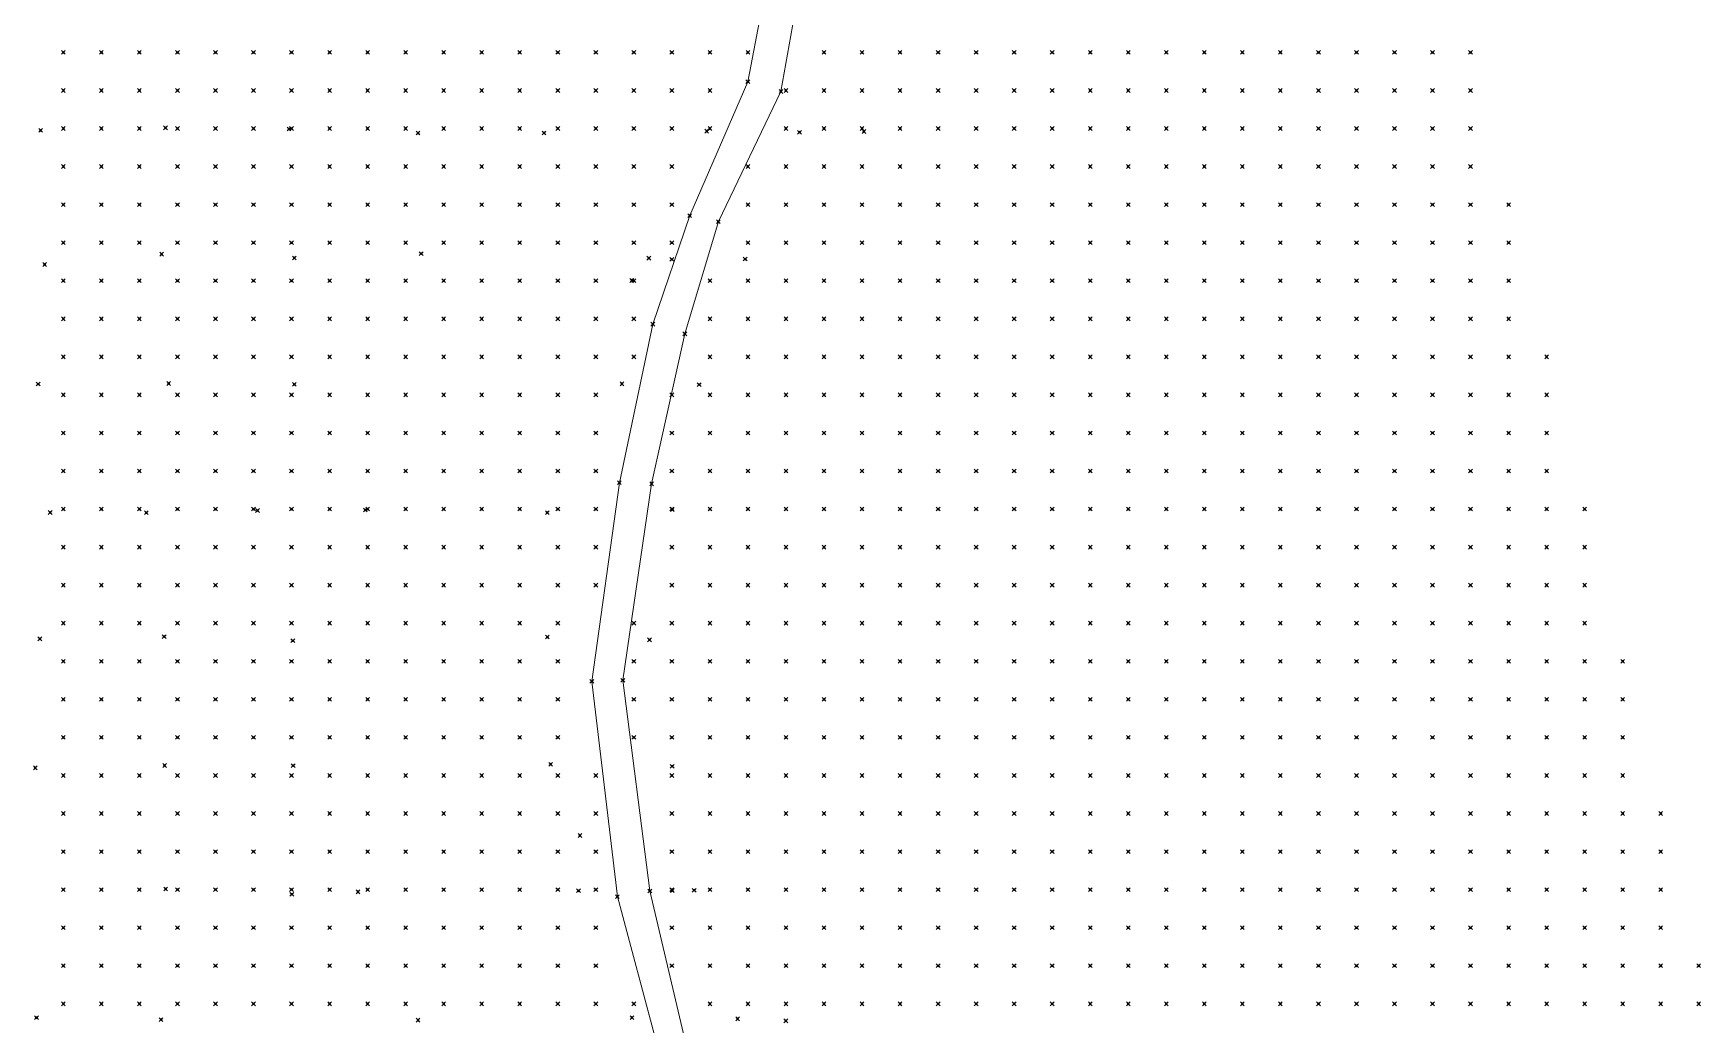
# Model space of a CAD drawing. Header units: metres. Extents: x 441556 to 446409, y 432338 to 461058.
# Drawn here: x 444312.1 to 444443.6, y 446249.8 to 446327.9 of the extents above; entities that cross this region are included whole.
import ezdxf

# ---------------------------------------------------------------- set-up
doc = ezdxf.new("R2010")
doc.units = ezdxf.units.M
doc.header["$MEASUREMENT"] = 0
doc.header["$PDMODE"] = 35
doc.header["$PDSIZE"] = 0.15
for name, color, linetype, lineweight in [('DTM-BRE-RevN_GRP_DRUM PAMANT', 2, 'Continuous', 0), ('DTM-NOK-RevN_LIDAR_co_lidar', 91, 'Continuous', 0), ('DTM-NOK-RevN_RTK', 32, 'Continuous', 0)]:
    doc.layers.add(name, color=color, linetype=linetype, lineweight=lineweight)

msp = doc.modelspace()

# ---------------------------------------------------------------- linework, layer by layer
at = {"layer": 'DTM-BRE-RevN_GRP_DRUM PAMANT'}
for p, q in [((444373.118, 446334.753, 363.944), (444371.083, 446323.311, 363.702)), ((444368.474, 446324.08, 363.705), (444370.367, 446334.065, 363.866)), ((444363.891, 446313.528, 363.395), (444368.474, 446324.08, 363.705)), ((444371.083, 446323.311, 363.702), (444366.147, 446313.05, 363.395)), ((444360.985, 446304.97, 362.835), (444363.891, 446313.528, 363.395)), ((444366.147, 446313.05, 363.395), (444363.503, 446304.209, 362.66)), ((444358.34, 446292.478, 361.592), (444360.985, 446304.97, 362.835)), ((444363.503, 446304.209, 362.66), (444360.887, 446292.388, 361.582)), ((444356.176, 446276.817, 360.312), (444358.34, 446292.478, 361.592)), ((444360.887, 446292.388, 361.582), (444358.619, 446276.902, 360.21)), ((444358.619, 446276.902, 360.21), (444360.743, 446260.303, 359.024)), ((444358.184, 446259.856, 359.123), (444356.176, 446276.817, 360.312)), ((444361.329, 446248.148, 358.236), (444358.184, 446259.856, 359.123)), ((444360.743, 446260.303, 359.024), (444363.394, 446249.03, 358.2))]:
    msp.add_line(p, q, dxfattribs=at)
at = {"layer": 'DTM-NOK-RevN_LIDAR_co_lidar'}
for p in [(444314.494, 446326.39, 348.66), (444317.493, 446326.39, 349.108), (444320.492, 446326.39, 349.748), (444323.492, 446326.39, 350.413), (444326.491, 446326.39, 351.05), (444329.49, 446326.39, 351.723), (444332.49, 446326.39, 352.394), (444335.489, 446326.39, 353.072), (444338.488, 446326.39, 353.804), (444341.488, 446326.39, 354.592), (444344.487, 446326.39, 355.461), (444347.486, 446326.39, 356.098), (444350.486, 446326.39, 356.619), (444353.485, 446326.39, 357.369), (444356.484, 446326.39, 358.272), (444359.484, 446326.39, 359.406), (444362.483, 446326.39, 360.255), (444365.482, 446326.39, 361.943), (444368.482, 446326.39, 363.541), (444374.48, 446326.39, 364.202), (444377.48, 446326.39, 364.815), (444380.479, 446326.39, 365.453), (444383.478, 446326.39, 366.742), (444386.478, 446326.39, 368.461), (444389.477, 446326.39, 370.371), (444392.476, 446326.39, 372.149), (444395.476, 446326.39, 374.183), (444398.475, 446326.39, 376.583), (444401.474, 446326.39, 378.873), (444404.474, 446326.39, 381.075), (444407.473, 446326.39, 383.141), (444410.473, 446326.39, 385.09), (444413.472, 446326.39, 387.048), (444416.471, 446326.39, 389.353), (444419.471, 446326.39, 391.898), (444422.47, 446326.39, 394.113), (444425.469, 446326.39, 394.148), (444314.494, 446323.39, 348.711), (444317.493, 446323.39, 349.199), (444320.492, 446323.39, 349.805), (444323.492, 446323.39, 350.42), (444326.491, 446323.39, 351.055), (444329.49, 446323.39, 351.739), (444332.49, 446323.39, 352.41), (444335.489, 446323.39, 353.083), (444338.488, 446323.39, 353.795), (444341.488, 446323.39, 354.582), (444344.487, 446323.39, 355.501), (444347.486, 446323.39, 356.189), (444350.486, 446323.39, 356.729), (444353.485, 446323.39, 357.507), (444356.484, 446323.39, 358.541), (444359.484, 446323.39, 359.668), (444362.483, 446323.39, 360.914), (444365.482, 446323.39, 363.095), (444371.481, 446323.39, 363.72), (444374.48, 446323.39, 364.437), (444377.48, 446323.39, 364.936), (444380.479, 446323.39, 365.733), (444383.478, 446323.39, 367.378), (444386.478, 446323.39, 369.291), (444389.477, 446323.39, 371.149), (444392.476, 446323.39, 372.998), (444395.476, 446323.39, 374.888), (444398.475, 446323.39, 376.907), (444401.474, 446323.39, 379.276), (444404.474, 446323.39, 381.986), (444407.473, 446323.39, 384.37), (444410.473, 446323.39, 386.158), (444413.472, 446323.39, 388.311), (444416.471, 446323.39, 390.652), (444419.471, 446323.39, 393.217), (444422.47, 446323.39, 395.296), (444425.469, 446323.39, 395.431), (444314.494, 446320.391, 348.746), (444317.493, 446320.391, 349.309), (444320.492, 446320.391, 349.897), (444323.492, 446320.391, 350.496), (444326.491, 446320.391, 351.092), (444329.49, 446320.391, 351.693), (444332.49, 446320.391, 352.356), (444335.489, 446320.391, 353.051), (444338.488, 446320.391, 353.758), (444341.488, 446320.391, 354.563), (444344.487, 446320.391, 355.39), (444347.486, 446320.391, 356.162), (444350.486, 446320.391, 356.939), (444353.485, 446320.391, 357.75), (444356.484, 446320.391, 358.742), (444359.484, 446320.391, 360.09), (444362.483, 446320.391, 362.011), (444365.482, 446320.391, 363.384), (444371.481, 446320.391, 363.846), (444374.48, 446320.391, 364.763), (444377.48, 446320.391, 365.178), (444380.479, 446320.391, 366.23), (444383.478, 446320.391, 367.945), (444386.478, 446320.391, 369.829), (444389.477, 446320.391, 371.515), (444392.476, 446320.391, 373.28), (444395.476, 446320.391, 375.352), (444398.475, 446320.391, 377.436), (444401.474, 446320.391, 380.132), (444404.474, 446320.391, 383.561), (444407.473, 446320.391, 385.898), (444410.473, 446320.391, 387.596), (444413.472, 446320.391, 389.912), (444416.471, 446320.391, 392.256), (444419.471, 446320.391, 394.36), (444422.47, 446320.391, 396.17), (444425.469, 446320.391, 396.455), (444314.494, 446317.392, 348.781), (444317.493, 446317.392, 349.382), (444320.492, 446317.392, 349.962), (444323.492, 446317.392, 350.536), (444326.491, 446317.392, 351.083), (444329.49, 446317.392, 351.646), (444332.49, 446317.392, 352.251), (444335.489, 446317.392, 352.857), (444338.488, 446317.392, 353.568), (444341.488, 446317.392, 354.427), (444344.487, 446317.392, 355.27), (444347.486, 446317.392, 356.157), (444350.486, 446317.392, 357.164), (444353.485, 446317.392, 357.909), (444356.484, 446317.392, 359.005), (444359.484, 446317.392, 360.814), (444362.483, 446317.392, 362.775), (444368.482, 446317.392, 363.486), (444371.481, 446317.392, 364.288), (444374.48, 446317.392, 365.191), (444377.48, 446317.392, 365.564), (444380.479, 446317.392, 366.59), (444383.478, 446317.392, 368.2), (444386.478, 446317.392, 370.062), (444389.477, 446317.392, 371.647), (444392.476, 446317.392, 373.362), (444395.476, 446317.392, 375.64), (444398.475, 446317.392, 378.123), (444401.474, 446317.392, 381.343), (444404.474, 446317.392, 384.855), (444407.473, 446317.392, 386.78), (444410.473, 446317.392, 388.847), (444413.472, 446317.392, 390.875), (444416.471, 446317.392, 393.552), (444419.471, 446317.392, 395.232), (444422.47, 446317.392, 396.726), (444425.469, 446317.392, 397.816), (444314.494, 446314.392, 348.769), (444317.493, 446314.392, 349.266), (444320.492, 446314.392, 349.793), (444323.492, 446314.392, 350.396), (444326.491, 446314.392, 350.964), (444329.49, 446314.392, 351.472), (444332.49, 446314.392, 352.004), (444335.489, 446314.392, 352.582), (444338.488, 446314.392, 353.323), (444341.488, 446314.392, 354.239), (444344.487, 446314.392, 355.162), (444347.486, 446314.392, 356.253), (444350.486, 446314.392, 357.359), (444353.485, 446314.392, 358.114), (444356.484, 446314.392, 359.692), (444359.484, 446314.392, 361.687), (444362.483, 446314.392, 363.419), (444368.482, 446314.392, 363.697), (444371.481, 446314.392, 365.036), (444374.48, 446314.392, 365.884), (444377.48, 446314.392, 366.121), (444380.479, 446314.392, 367.032), (444383.478, 446314.392, 368.583), (444386.478, 446314.392, 370.205), (444389.477, 446314.392, 371.656), (444392.476, 446314.392, 373.31), (444395.476, 446314.392, 375.587), (444398.475, 446314.392, 378.478), (444401.474, 446314.392, 381.568), (444404.474, 446314.392, 384.478), (444407.473, 446314.392, 387.086), (444410.473, 446314.392, 389.276), (444413.472, 446314.392, 391.48), (444416.471, 446314.392, 393.435), (444419.471, 446314.392, 395.092), (444422.47, 446314.392, 396.823), (444425.469, 446314.392, 398.279), (444428.469, 446314.392, 399.114), (444314.494, 446311.393, 348.857), (444317.493, 446311.393, 349.158), (444320.492, 446311.393, 349.562), (444323.492, 446311.393, 350.104), (444326.491, 446311.393, 350.674), (444329.49, 446311.393, 351.194), (444332.49, 446311.393, 351.727), (444335.489, 446311.393, 352.322), (444338.488, 446311.393, 353.054), (444341.488, 446311.393, 354.019), (444344.487, 446311.393, 355.16), (444347.486, 446311.393, 356.532), (444350.486, 446311.393, 357.507), (444353.485, 446311.393, 358.389), (444356.484, 446311.393, 360.286), (444359.484, 446311.393, 362.423), (444362.483, 446311.393, 363.208), (444368.482, 446311.393, 364.052), (444371.481, 446311.393, 365.658), (444374.48, 446311.393, 366.649), (444377.48, 446311.393, 367.094), (444380.479, 446311.393, 367.923), (444383.478, 446311.393, 369.969), (444386.478, 446311.393, 371.069), (444389.477, 446311.393, 372.096), (444392.476, 446311.393, 373.521), (444395.476, 446311.393, 375.637), (444398.475, 446311.393, 378.529), (444401.474, 446311.393, 381.426), (444404.474, 446311.393, 384.16), (444407.473, 446311.393, 386.532), (444410.473, 446311.393, 388.891), (444413.472, 446311.393, 391.399), (444416.471, 446311.393, 393.189), (444419.471, 446311.393, 394.768), (444422.47, 446311.393, 396.395), (444425.469, 446311.393, 398.156), (444428.469, 446311.393, 399.446), (444314.494, 446308.394, 348.763), (444317.493, 446308.394, 348.983), (444320.492, 446308.394, 349.268), (444323.492, 446308.394, 349.707), (444326.491, 446308.394, 350.214), (444329.49, 446308.394, 350.715), (444332.49, 446308.394, 351.291), (444335.489, 446308.394, 352.009), (444338.488, 446308.394, 352.842), (444341.488, 446308.394, 353.858), (444344.487, 446308.394, 355.104), (444347.486, 446308.394, 356.571), (444350.486, 446308.394, 357.65), (444353.485, 446308.394, 358.88), (444356.484, 446308.394, 361.016), (444359.484, 446308.394, 362.874), (444365.482, 446308.394, 363.122), (444368.482, 446308.394, 364.473), (444371.481, 446308.394, 366.34), (444374.48, 446308.394, 367.411), (444377.48, 446308.394, 368.19), (444380.479, 446308.394, 369.267), (444383.478, 446308.394, 370.794), (444386.478, 446308.394, 371.998), (444389.477, 446308.394, 373.306), (444392.476, 446308.394, 374.834), (444395.476, 446308.394, 376.277), (444398.475, 446308.394, 378.524), (444401.474, 446308.394, 381.369), (444404.474, 446308.394, 383.772), (444407.473, 446308.394, 386.23), (444410.473, 446308.394, 387.969), (444413.472, 446308.394, 390.321), (444416.471, 446308.394, 392.582), (444419.471, 446308.394, 394.166), (444422.47, 446308.394, 395.962), (444425.469, 446308.394, 397.876), (444428.469, 446308.394, 399.419), (444314.494, 446305.394, 348.414), (444317.493, 446305.394, 348.649), (444320.492, 446305.394, 348.867), (444323.492, 446305.394, 349.286), (444326.491, 446305.394, 349.819), (444329.49, 446305.394, 350.369), (444332.49, 446305.394, 350.926), (444335.489, 446305.394, 351.6), (444338.488, 446305.394, 352.543), (444341.488, 446305.394, 353.744), (444344.487, 446305.394, 355.085), (444347.486, 446305.394, 356.401), (444350.486, 446305.394, 357.908), (444353.485, 446305.394, 359.121), (444356.484, 446305.394, 361.172), (444359.484, 446305.394, 362.765), (444365.482, 446305.394, 363.063), (444368.482, 446305.394, 365.036), (444371.481, 446305.394, 366.987), (444374.48, 446305.394, 368.078), (444377.48, 446305.394, 368.929), (444380.479, 446305.394, 370.517), (444383.478, 446305.394, 372.533), (444386.478, 446305.394, 373.866), (444389.477, 446305.394, 374.84), (444392.476, 446305.394, 375.893), (444395.476, 446305.394, 377.115), (444398.475, 446305.394, 378.735), (444401.474, 446305.394, 380.961), (444404.474, 446305.394, 383.313), (444407.473, 446305.394, 385.15), (444410.473, 446305.394, 387.126), (444413.472, 446305.394, 389.222), (444416.471, 446305.394, 391.411), (444419.471, 446305.394, 393.171), (444422.47, 446305.394, 395.326), (444425.469, 446305.394, 397.374), (444428.469, 446305.394, 399.038), (444314.494, 446302.395, 348.102), (444317.493, 446302.395, 348.39), (444320.492, 446302.395, 348.613), (444323.492, 446302.395, 348.963), (444326.491, 446302.395, 349.438), (444329.49, 446302.395, 350.008), (444332.49, 446302.395, 350.578), (444335.489, 446302.395, 351.194), (444338.488, 446302.395, 352.191), (444341.488, 446302.395, 353.558), (444344.487, 446302.395, 354.896), (444347.486, 446302.395, 356.259), (444350.486, 446302.395, 358.106), (444353.485, 446302.395, 359.221), (444356.484, 446302.395, 361.035), (444359.484, 446302.395, 362.454), (444365.482, 446302.395, 363.454), (444368.482, 446302.395, 365.584), (444371.481, 446302.395, 367.403), (444374.48, 446302.395, 368.842), (444377.48, 446302.395, 369.622), (444380.479, 446302.395, 370.961), (444383.478, 446302.395, 373.226), (444386.478, 446302.395, 374.93), (444389.477, 446302.395, 376.039), (444392.476, 446302.395, 377.214), (444395.476, 446302.395, 378.432), (444398.475, 446302.395, 379.77), (444401.474, 446302.395, 381.33), (444404.474, 446302.395, 382.827), (444407.473, 446302.395, 384.582), (444410.473, 446302.395, 386.889), (444413.472, 446302.395, 388.711), (444416.471, 446302.395, 390.475), (444419.471, 446302.395, 392.349), (444422.47, 446302.395, 394.158), (444425.469, 446302.395, 396.513), (444428.469, 446302.395, 398.317), (444431.468, 446302.395, 400.016), (444314.494, 446299.396, 347.749), (444317.493, 446299.396, 348.14), (444320.492, 446299.396, 348.468), (444323.492, 446299.396, 348.772), (444326.491, 446299.396, 349.13), (444329.49, 446299.396, 349.629), (444332.49, 446299.396, 350.249), (444335.489, 446299.396, 350.944), (444338.488, 446299.396, 351.89), (444341.488, 446299.396, 353.145), (444344.487, 446299.396, 354.575), (444347.486, 446299.396, 356.437), (444350.486, 446299.396, 358.259), (444353.485, 446299.396, 359.29), (444356.484, 446299.396, 361.237), (444362.483, 446299.396, 362.341), (444365.482, 446299.396, 364.084), (444368.482, 446299.396, 365.819), (444371.481, 446299.396, 367.721), (444374.48, 446299.396, 369.246), (444377.48, 446299.396, 370.513), (444380.479, 446299.396, 372.167), (444383.478, 446299.396, 373.205), (444386.478, 446299.396, 374.456), (444389.477, 446299.396, 376.128), (444392.476, 446299.396, 377.858), (444395.476, 446299.396, 379.482), (444398.475, 446299.396, 381.137), (444401.474, 446299.396, 382.891), (444404.474, 446299.396, 384.511), (444407.473, 446299.396, 386.207), (444410.473, 446299.396, 388.204), (444413.472, 446299.396, 389.834), (444416.471, 446299.396, 391.14), (444419.471, 446299.396, 392.943), (444422.47, 446299.396, 394.231), (444425.469, 446299.396, 396.079), (444428.469, 446299.396, 398.052), (444431.468, 446299.396, 400.057), (444314.494, 446296.396, 347.502), (444317.493, 446296.396, 347.803), (444320.492, 446296.396, 348.111), (444323.492, 446296.396, 348.367), (444326.491, 446296.396, 348.505), (444329.49, 446296.396, 348.818), (444332.49, 446296.396, 349.438), (444335.489, 446296.396, 350.251), (444338.488, 446296.396, 351.269), (444341.488, 446296.396, 352.613), (444344.487, 446296.396, 354.412), (444347.486, 446296.396, 356.221), (444350.486, 446296.396, 358.252), (444353.485, 446296.396, 359.405), (444356.484, 446296.396, 361.106), (444362.483, 446296.396, 362.183), (444365.482, 446296.396, 363.862), (444368.482, 446296.396, 365.95), (444371.481, 446296.396, 367.884), (444374.48, 446296.396, 369.62), (444377.48, 446296.396, 371.151), (444380.479, 446296.396, 372.564), (444383.478, 446296.396, 374.089), (444386.478, 446296.396, 375.939), (444389.477, 446296.396, 377.258), (444392.476, 446296.396, 378.207), (444395.476, 446296.396, 379.691), (444398.475, 446296.396, 381.466), (444401.474, 446296.396, 383.118), (444404.474, 446296.396, 385.042), (444407.473, 446296.396, 387.023), (444410.473, 446296.396, 388.598), (444413.472, 446296.396, 390.199), (444416.471, 446296.396, 391.489), (444419.471, 446296.396, 392.886), (444422.47, 446296.396, 394.469), (444425.469, 446296.396, 395.875), (444428.469, 446296.396, 397.409), (444431.468, 446296.396, 399.313), (444314.494, 446293.397, 347.041), (444317.493, 446293.397, 347.224), (444320.492, 446293.397, 347.347), (444323.492, 446293.397, 347.574), (444326.491, 446293.397, 347.843), (444329.49, 446293.397, 348.202), (444332.49, 446293.397, 348.783), (444335.489, 446293.397, 349.528), (444338.488, 446293.397, 350.502), (444341.488, 446293.397, 351.952), (444344.487, 446293.397, 353.883), (444347.486, 446293.397, 355.966), (444350.486, 446293.397, 358.046), (444353.485, 446293.397, 359.577), (444356.484, 446293.397, 360.68), (444362.483, 446293.397, 361.928), (444365.482, 446293.397, 364.042), (444368.482, 446293.397, 365.667), (444371.481, 446293.397, 367.69), (444374.48, 446293.397, 369.892), (444377.48, 446293.397, 371.703), (444380.479, 446293.397, 373.2), (444383.478, 446293.397, 374.495), (444386.478, 446293.397, 375.957), (444389.477, 446293.397, 377.578), (444392.476, 446293.397, 379.044), (444395.476, 446293.397, 380.336), (444398.475, 446293.397, 381.764), (444401.474, 446293.397, 383.4), (444404.474, 446293.397, 385.056), (444407.473, 446293.397, 386.694), (444410.473, 446293.397, 388.315), (444413.472, 446293.397, 389.921), (444416.471, 446293.397, 391.054), (444419.471, 446293.397, 392.123), (444422.47, 446293.397, 393.721), (444425.469, 446293.397, 395.106), (444428.469, 446293.397, 396.478), (444431.468, 446293.397, 397.909), (444314.494, 446290.398, 346.471), (444317.493, 446290.398, 346.573), (444320.492, 446290.398, 346.681), (444323.492, 446290.398, 346.885), (444326.491, 446290.398, 347.128), (444329.49, 446290.398, 347.588), (444332.49, 446290.398, 348.34), (444335.489, 446290.398, 349.225), (444338.488, 446290.398, 350.321), (444341.488, 446290.398, 351.862), (444344.487, 446290.398, 353.862), (444347.486, 446290.398, 355.887), (444350.486, 446290.398, 357.919), (444353.485, 446290.398, 359.652), (444356.484, 446290.398, 360.521), (444362.483, 446290.398, 361.737), (444365.482, 446290.398, 363.715), (444368.482, 446290.398, 365.525), (444371.481, 446290.398, 367.865), (444374.48, 446290.398, 370.249), (444377.48, 446290.398, 372.175), (444380.479, 446290.398, 374.178), (444383.478, 446290.398, 375.628), (444386.478, 446290.398, 376.752), (444389.477, 446290.398, 377.895), (444392.476, 446290.398, 379.123), (444395.476, 446290.398, 380.402), (444398.475, 446290.398, 381.68), (444401.474, 446290.398, 382.994), (444404.474, 446290.398, 384.664), (444407.473, 446290.398, 386.661), (444410.473, 446290.398, 388.121), (444413.472, 446290.398, 389.391), (444416.471, 446290.398, 390.816), (444419.471, 446290.398, 392.193), (444422.47, 446290.398, 393.489), (444425.469, 446290.398, 394.943), (444428.469, 446290.398, 396.349), (444431.468, 446290.398, 397.939), (444434.467, 446290.398, 399.262), (444314.494, 446287.398, 345.925), (444317.493, 446287.398, 346.096), (444320.492, 446287.398, 346.352), (444323.492, 446287.398, 346.576), (444326.491, 446287.398, 346.798), (444329.49, 446287.398, 347.191), (444332.49, 446287.398, 347.86), (444335.489, 446287.398, 348.832), (444338.488, 446287.398, 350.134), (444341.488, 446287.398, 351.799), (444344.487, 446287.398, 353.701), (444347.486, 446287.398, 355.618), (444350.486, 446287.398, 357.908), (444353.485, 446287.398, 359.597), (444356.484, 446287.398, 360.439), (444362.483, 446287.398, 361.695), (444365.482, 446287.398, 363.841), (444368.482, 446287.398, 365.851), (444371.481, 446287.398, 368.112), (444374.48, 446287.398, 370.186), (444377.48, 446287.398, 372.144), (444380.479, 446287.398, 373.694), (444383.478, 446287.398, 375.186), (444386.478, 446287.398, 376.67), (444389.477, 446287.398, 378.107), (444392.476, 446287.398, 379.421), (444395.476, 446287.398, 380.659), (444398.475, 446287.398, 382.053), (444401.474, 446287.398, 383.641), (444404.474, 446287.398, 385.318), (444407.473, 446287.398, 386.927), (444410.473, 446287.398, 388.203), (444413.472, 446287.398, 389.661), (444416.471, 446287.398, 390.952), (444419.471, 446287.398, 392.234), (444422.47, 446287.398, 393.685), (444425.469, 446287.398, 394.827), (444428.469, 446287.398, 396.148), (444431.468, 446287.398, 397.859), (444434.467, 446287.398, 399.163), (444314.494, 446284.399, 345.605), (444317.493, 446284.399, 345.869), (444320.492, 446284.399, 346.154), (444323.492, 446284.399, 346.392), (444326.491, 446284.399, 346.641), (444329.49, 446284.399, 346.985), (444332.49, 446284.399, 347.593), (444335.489, 446284.399, 348.564), (444338.488, 446284.399, 349.824), (444341.488, 446284.399, 351.353), (444344.487, 446284.399, 353.198), (444347.486, 446284.399, 355.449), (444350.486, 446284.399, 358.01), (444353.485, 446284.399, 359.431), (444356.484, 446284.399, 360.438), (444362.483, 446284.399, 361.73), (444365.482, 446284.399, 363.773), (444368.482, 446284.399, 365.85), (444371.481, 446284.399, 367.741), (444374.48, 446284.399, 369.625), (444377.48, 446284.399, 371.566), (444380.479, 446284.399, 373.179), (444383.478, 446284.399, 374.704), (444386.478, 446284.399, 376.289), (444389.477, 446284.399, 377.842), (444392.476, 446284.399, 379.424), (444395.476, 446284.399, 380.838), (444398.475, 446284.399, 382.129), (444401.474, 446284.399, 383.605), (444404.474, 446284.399, 385.265), (444407.473, 446284.399, 386.882), (444410.473, 446284.399, 388.047), (444413.472, 446284.399, 389.488), (444416.471, 446284.399, 390.948), (444419.471, 446284.399, 392.26), (444422.47, 446284.399, 393.567), (444425.469, 446284.399, 394.596), (444428.469, 446284.399, 396.136), (444431.468, 446284.399, 397.676), (444434.467, 446284.399, 399.243), (444314.494, 446281.4, 345.482), (444317.493, 446281.4, 345.747), (444320.492, 446281.4, 345.967), (444323.492, 446281.4, 346.187), (444326.491, 446281.4, 346.465), (444329.49, 446281.4, 346.834), (444332.49, 446281.4, 347.346), (444335.489, 446281.4, 348.165), (444338.488, 446281.4, 349.438), (444341.488, 446281.4, 350.994), (444344.487, 446281.4, 352.802), (444347.486, 446281.4, 355.252), (444350.486, 446281.4, 357.668), (444353.485, 446281.4, 359.516), (444359.484, 446281.4, 360.569), (444362.483, 446281.4, 361.96), (444365.482, 446281.4, 363.641), (444368.482, 446281.4, 365.571), (444371.481, 446281.4, 367.409), (444374.48, 446281.4, 369.468), (444377.48, 446281.4, 371.292), (444380.479, 446281.4, 373.154), (444383.478, 446281.4, 374.675), (444386.478, 446281.4, 376.084), (444389.477, 446281.4, 377.531), (444392.476, 446281.4, 379.166), (444395.476, 446281.4, 380.741), (444398.475, 446281.4, 382.192), (444401.474, 446281.4, 383.722), (444404.474, 446281.4, 385.279), (444407.473, 446281.4, 386.771), (444410.473, 446281.4, 387.887), (444413.472, 446281.4, 389.36), (444416.471, 446281.4, 390.977), (444419.471, 446281.4, 392.196), (444422.47, 446281.4, 393.391), (444425.469, 446281.4, 394.679), (444428.469, 446281.4, 396.221), (444431.468, 446281.4, 397.835), (444434.467, 446281.4, 399.366), (444314.494, 446278.4, 345.365), (444317.493, 446278.4, 345.567), (444320.492, 446278.4, 345.728), (444323.492, 446278.4, 345.931), (444326.491, 446278.4, 346.204), (444329.49, 446278.4, 346.529), (444332.49, 446278.4, 346.935), (444335.489, 446278.4, 347.655), (444338.488, 446278.4, 348.974), (444341.488, 446278.4, 350.763), (444344.487, 446278.4, 352.834), (444347.486, 446278.4, 355.305), (444350.486, 446278.4, 357.682), (444353.485, 446278.4, 359.538), (444359.484, 446278.4, 360.426), (444362.483, 446278.4, 362.018), (444365.482, 446278.4, 363.79), (444368.482, 446278.4, 365.697), (444371.481, 446278.4, 367.742), (444374.48, 446278.4, 369.529), (444377.48, 446278.4, 371.168), (444380.479, 446278.4, 372.78), (444383.478, 446278.4, 374.246), (444386.478, 446278.4, 375.808), (444389.477, 446278.4, 377.353), (444392.476, 446278.4, 378.918), (444395.476, 446278.4, 380.468), (444398.475, 446278.4, 382.18), (444401.474, 446278.4, 383.997), (444404.474, 446278.4, 385.5), (444407.473, 446278.4, 386.839), (444410.473, 446278.4, 387.937), (444413.472, 446278.4, 389.435), (444416.471, 446278.4, 391.138), (444419.471, 446278.4, 392.476), (444422.47, 446278.4, 393.671), (444425.469, 446278.4, 394.907), (444428.469, 446278.4, 396.348), (444431.468, 446278.4, 398.456), (444434.467, 446278.4, 399.701), (444437.467, 446278.4, 400.554), (444314.494, 446275.401, 345.163), (444317.493, 446275.401, 345.287), (444320.492, 446275.401, 345.425), (444323.492, 446275.401, 345.633), (444326.491, 446275.401, 345.788), (444329.49, 446275.401, 346.002), (444332.49, 446275.401, 346.439), (444335.489, 446275.401, 347.201), (444338.488, 446275.401, 348.526), (444341.488, 446275.401, 350.427), (444344.487, 446275.401, 352.697), (444347.486, 446275.401, 355.21), (444350.486, 446275.401, 357.535), (444353.485, 446275.401, 359.532), (444359.484, 446275.401, 360.184), (444362.483, 446275.401, 361.801), (444365.482, 446275.401, 363.658), (444368.482, 446275.401, 365.326), (444371.481, 446275.401, 367.025), (444374.48, 446275.401, 369.051), (444377.48, 446275.401, 370.759), (444380.479, 446275.401, 372.277), (444383.478, 446275.401, 373.96), (444386.478, 446275.401, 375.659), (444389.477, 446275.401, 377.34), (444392.476, 446275.401, 379.139), (444395.476, 446275.401, 380.799), (444398.475, 446275.401, 382.432), (444401.474, 446275.401, 384.202), (444404.474, 446275.401, 385.74), (444407.473, 446275.401, 387.071), (444410.473, 446275.401, 388.293), (444413.472, 446275.401, 389.728), (444416.471, 446275.401, 391.424), (444419.471, 446275.401, 392.861), (444422.47, 446275.401, 394.211), (444425.469, 446275.401, 395.217), (444428.469, 446275.401, 396.819), (444431.468, 446275.401, 398.907), (444434.467, 446275.401, 400.137), (444437.467, 446275.401, 400.84), (444314.494, 446272.402, 344.831), (444317.493, 446272.402, 344.915), (444320.492, 446272.402, 345.023), (444323.492, 446272.402, 345.143), (444326.491, 446272.402, 345.254), (444329.49, 446272.402, 345.52), (444332.49, 446272.402, 346.109), (444335.489, 446272.402, 347.043), (444338.488, 446272.402, 348.363), (444341.488, 446272.402, 350.133), (444344.487, 446272.402, 352.325), (444347.486, 446272.402, 354.778), (444350.486, 446272.402, 357.012), (444353.485, 446272.402, 359.154), (444359.484, 446272.402, 359.907), (444362.483, 446272.402, 361.306), (444365.482, 446272.402, 363.148), (444368.482, 446272.402, 364.874), (444371.481, 446272.402, 366.453), (444374.48, 446272.402, 368.51), (444377.48, 446272.402, 370.447), (444380.479, 446272.402, 372.351), (444383.478, 446272.402, 374.03), (444386.478, 446272.402, 375.69), (444389.477, 446272.402, 377.376), (444392.476, 446272.402, 379.12), (444395.476, 446272.402, 380.826), (444398.475, 446272.402, 382.435), (444401.474, 446272.402, 384.122), (444404.474, 446272.402, 385.83), (444407.473, 446272.402, 387.365), (444410.473, 446272.402, 388.789), (444413.472, 446272.402, 390.03), (444416.471, 446272.402, 391.547), (444419.471, 446272.402, 392.963), (444422.47, 446272.402, 394.392), (444425.469, 446272.402, 395.54), (444428.469, 446272.402, 397.373), (444431.468, 446272.402, 399.282), (444434.467, 446272.402, 400.625), (444437.467, 446272.402, 401.4), (444314.494, 446269.402, 344.484), (444317.493, 446269.402, 344.554), (444320.492, 446269.402, 344.639), (444323.492, 446269.402, 344.7), (444326.491, 446269.402, 344.852), (444329.49, 446269.402, 345.201), (444332.49, 446269.402, 345.844), (444335.489, 446269.402, 346.886), (444338.488, 446269.402, 348.263), (444341.488, 446269.402, 349.937), (444344.487, 446269.402, 351.982), (444347.486, 446269.402, 354.154), (444350.486, 446269.402, 356.446), (444353.485, 446269.402, 358.882), (444356.484, 446269.402, 359.658), (444362.483, 446269.402, 360.869), (444365.482, 446269.402, 362.906), (444368.482, 446269.402, 364.596), (444371.481, 446269.402, 366.217), (444374.48, 446269.402, 367.984), (444377.48, 446269.402, 369.861), (444380.479, 446269.402, 371.914), (444383.478, 446269.402, 373.525), (444386.478, 446269.402, 375.092), (444389.477, 446269.402, 376.485), (444392.476, 446269.402, 378.07), (444395.476, 446269.402, 380.063), (444398.475, 446269.402, 382.109), (444401.474, 446269.402, 384.033), (444404.474, 446269.402, 385.736), (444407.473, 446269.402, 387.328), (444410.473, 446269.402, 388.994), (444413.472, 446269.402, 390.267), (444416.471, 446269.402, 391.64), (444419.471, 446269.402, 392.888), (444422.47, 446269.402, 394.343), (444425.469, 446269.402, 395.723), (444428.469, 446269.402, 397.441), (444431.468, 446269.402, 399.189), (444434.467, 446269.402, 400.818), (444437.467, 446269.402, 401.814), (444314.494, 446266.403, 344.163), (444317.493, 446266.403, 344.223), (444320.492, 446266.403, 344.32), (444323.492, 446266.403, 344.429), (444326.491, 446266.403, 344.656), (444329.49, 446266.403, 345.053), (444332.49, 446266.403, 345.668), (444335.489, 446266.403, 346.626), (444338.488, 446266.403, 347.934), (444341.488, 446266.403, 349.612), (444344.487, 446266.403, 351.643), (444347.486, 446266.403, 353.757), (444350.486, 446266.403, 356.344), (444353.485, 446266.403, 358.736), (444356.484, 446266.403, 359.515), (444362.483, 446266.403, 360.382), (444365.482, 446266.403, 362.366), (444368.482, 446266.403, 363.667), (444371.481, 446266.403, 365.183), (444374.48, 446266.403, 367.051), (444377.48, 446266.403, 368.699), (444380.479, 446266.403, 370.546), (444383.478, 446266.403, 372.195), (444386.478, 446266.403, 373.632), (444389.477, 446266.403, 375.073), (444392.476, 446266.403, 376.648), (444395.476, 446266.403, 378.795), (444398.475, 446266.403, 381.334), (444401.474, 446266.403, 383.418), (444404.474, 446266.403, 384.978), (444407.473, 446266.403, 386.569), (444410.473, 446266.403, 388.3), (444413.472, 446266.403, 389.898), (444416.471, 446266.403, 391.355), (444419.471, 446266.403, 392.74), (444422.47, 446266.403, 394.246), (444425.469, 446266.403, 395.747), (444428.469, 446266.403, 397.309), (444431.468, 446266.403, 398.952), (444434.467, 446266.403, 400.542), (444437.467, 446266.403, 401.932), (444440.466, 446266.403, 402.874), (444314.494, 446263.404, 343.897), (444317.493, 446263.404, 343.985), (444320.492, 446263.404, 344.114), (444323.492, 446263.404, 344.264), (444326.491, 446263.404, 344.533), (444329.49, 446263.404, 344.947), (444332.49, 446263.404, 345.484), (444335.489, 446263.404, 346.265), (444338.488, 446263.404, 347.431), (444341.488, 446263.404, 349.027), (444344.487, 446263.404, 351.046), (444347.486, 446263.404, 353.429), (444350.486, 446263.404, 356.144), (444353.485, 446263.404, 358.281), (444356.484, 446263.404, 359.268), (444362.483, 446263.404, 359.722), (444365.482, 446263.404, 361.261), (444368.482, 446263.404, 362.389), (444371.481, 446263.404, 363.979), (444374.48, 446263.404, 365.839), (444377.48, 446263.404, 367.566), (444380.479, 446263.404, 369.213), (444383.478, 446263.404, 370.859), (444386.478, 446263.404, 372.338), (444389.477, 446263.404, 374.079), (444392.476, 446263.404, 375.823), (444395.476, 446263.404, 377.955), (444398.475, 446263.404, 380.533), (444401.474, 446263.404, 382.632), (444404.474, 446263.404, 384.31), (444407.473, 446263.404, 385.909), (444410.473, 446263.404, 387.372), (444413.472, 446263.404, 389.19), (444416.471, 446263.404, 390.784), (444419.471, 446263.404, 392.362), (444422.47, 446263.404, 394.022), (444425.469, 446263.404, 395.522), (444428.469, 446263.404, 397.077), (444431.468, 446263.404, 398.666), (444434.467, 446263.404, 400.128), (444437.467, 446263.404, 401.67), (444440.466, 446263.404, 403.138), (444314.494, 446260.404, 343.737), (444317.493, 446260.404, 343.853), (444320.492, 446260.404, 343.993), (444323.492, 446260.404, 344.143), (444326.491, 446260.404, 344.372), (444329.49, 446260.404, 344.73), (444332.49, 446260.404, 345.204), (444335.489, 446260.404, 345.903), (444338.488, 446260.404, 346.992), (444341.488, 446260.404, 348.485), (444344.487, 446260.404, 350.455), (444347.486, 446260.404, 352.917), (444350.486, 446260.404, 355.444), (444353.485, 446260.404, 357.731), (444356.484, 446260.404, 358.986), (444362.483, 446260.404, 359.17), (444365.482, 446260.404, 360.269), (444368.482, 446260.404, 361.444), (444371.481, 446260.404, 363.1), (444374.48, 446260.404, 364.732), (444377.48, 446260.404, 366.65), (444380.479, 446260.404, 368.314), (444383.478, 446260.404, 369.999), (444386.478, 446260.404, 371.749), (444389.477, 446260.404, 373.605), (444392.476, 446260.404, 375.604), (444395.476, 446260.404, 377.829), (444398.475, 446260.404, 380.112), (444401.474, 446260.404, 382.212), (444404.474, 446260.404, 384.135), (444407.473, 446260.404, 385.696), (444410.473, 446260.404, 387.021), (444413.472, 446260.404, 388.631), (444416.471, 446260.404, 390.216), (444419.471, 446260.404, 391.824), (444422.47, 446260.404, 393.716), (444425.469, 446260.404, 395.145), (444428.469, 446260.404, 396.727), (444431.468, 446260.404, 398.285), (444434.467, 446260.404, 399.783), (444437.467, 446260.404, 401.295), (444440.466, 446260.404, 403.057), (444314.494, 446257.405, 343.617), (444317.493, 446257.405, 343.707), (444320.492, 446257.405, 343.816), (444323.492, 446257.405, 343.966), (444326.491, 446257.405, 344.155), (444329.49, 446257.405, 344.461), (444332.49, 446257.405, 345.003), (444335.489, 446257.405, 345.774), (444338.488, 446257.405, 346.778), (444341.488, 446257.405, 348.21), (444344.487, 446257.405, 350.151), (444347.486, 446257.405, 352.387), (444350.486, 446257.405, 354.734), (444353.485, 446257.405, 357.203), (444356.484, 446257.405, 358.824), (444362.483, 446257.405, 358.792), (444365.482, 446257.405, 359.554), (444368.482, 446257.405, 360.74), (444371.481, 446257.405, 362.172), (444374.48, 446257.405, 364.027), (444377.48, 446257.405, 365.899), (444380.479, 446257.405, 367.849), (444383.478, 446257.405, 369.71), (444386.478, 446257.405, 371.647), (444389.477, 446257.405, 373.585), (444392.476, 446257.405, 375.59), (444395.476, 446257.405, 377.689), (444398.475, 446257.405, 379.746), (444401.474, 446257.405, 381.662), (444404.474, 446257.405, 383.416), (444407.473, 446257.405, 385.105), (444410.473, 446257.405, 386.671), (444413.472, 446257.405, 388.039), (444416.471, 446257.405, 389.557), (444419.471, 446257.405, 391.406), (444422.47, 446257.405, 393.482), (444425.469, 446257.405, 394.964), (444428.469, 446257.405, 396.582), (444431.468, 446257.405, 398.109), (444434.467, 446257.405, 399.361), (444437.467, 446257.405, 401.254), (444440.466, 446257.405, 402.873), (444314.494, 446254.406, 343.231), (444317.493, 446254.406, 343.448), (444320.492, 446254.406, 343.581), (444323.492, 446254.406, 343.717), (444326.491, 446254.406, 343.921), (444329.49, 446254.406, 344.217), (444332.49, 446254.406, 344.771), (444335.489, 446254.406, 345.671), (444338.488, 446254.406, 346.732), (444341.488, 446254.406, 347.936), (444344.487, 446254.406, 349.66), (444347.486, 446254.406, 351.755), (444350.486, 446254.406, 353.705), (444353.485, 446254.406, 356.431), (444356.484, 446254.406, 358.409), (444362.483, 446254.406, 358.498), (444365.482, 446254.406, 358.99), (444368.482, 446254.406, 360.213), (444371.481, 446254.406, 361.685), (444374.48, 446254.406, 363.714), (444377.48, 446254.406, 365.536), (444380.479, 446254.406, 367.653), (444383.478, 446254.406, 369.758), (444386.478, 446254.406, 371.727), (444389.477, 446254.406, 373.382), (444392.476, 446254.406, 375.242), (444395.476, 446254.406, 377.325), (444398.475, 446254.406, 379.359), (444401.474, 446254.406, 381.104), (444404.474, 446254.406, 382.541), (444407.473, 446254.406, 384.386), (444410.473, 446254.406, 386.116), (444413.472, 446254.406, 387.783), (444416.471, 446254.406, 389.696), (444419.471, 446254.406, 391.22), (444422.47, 446254.406, 393.269), (444425.469, 446254.406, 394.908), (444428.469, 446254.406, 396.275), (444431.468, 446254.406, 397.778), (444434.467, 446254.406, 399.171), (444437.467, 446254.406, 401.27), (444440.466, 446254.406, 402.754), (444443.465, 446254.406, 404.127), (444314.494, 446251.406, 342.267), (444317.493, 446251.406, 342.686), (444320.492, 446251.406, 342.944), (444323.492, 446251.406, 343.221), (444326.491, 446251.406, 343.598), (444329.49, 446251.406, 343.975), (444332.49, 446251.406, 344.497), (444335.489, 446251.406, 345.435), (444338.488, 446251.406, 346.632), (444341.488, 446251.406, 347.686), (444344.487, 446251.406, 349.022), (444347.486, 446251.406, 350.969), (444350.486, 446251.406, 352.411), (444353.485, 446251.406, 355.266), (444356.484, 446251.406, 357.578), (444359.484, 446251.406, 358.416), (444365.482, 446251.406, 358.424), (444368.482, 446251.406, 359.448), (444371.481, 446251.406, 361.29), (444374.48, 446251.406, 363.195), (444377.48, 446251.406, 364.97), (444380.479, 446251.406, 366.969), (444383.478, 446251.406, 369.102), (444386.478, 446251.406, 371.007), (444389.477, 446251.406, 372.472), (444392.476, 446251.406, 374.264), (444395.476, 446251.406, 376.522), (444398.475, 446251.406, 378.588), (444401.474, 446251.406, 380.352), (444404.474, 446251.406, 382.103), (444407.473, 446251.406, 383.949), (444410.473, 446251.406, 385.763), (444413.472, 446251.406, 387.741), (444416.471, 446251.406, 390.573), (444419.471, 446251.406, 391.323), (444422.47, 446251.406, 392.854), (444425.469, 446251.406, 394.629), (444428.469, 446251.406, 395.776), (444431.468, 446251.406, 397.625), (444434.467, 446251.406, 399.589), (444437.467, 446251.406, 401.289), (444440.466, 446251.406, 402.721), (444443.465, 446251.406, 404.243)]:
    msp.add_point(p, dxfattribs=at)
at = {"layer": 'DTM-NOK-RevN_RTK'}
for p in [(444368.474, 446324.08, 363.705), (444371.083, 446323.311, 363.702), (444312.698, 446320.241, 348.555), (444322.553, 446320.449, 350.376), (444332.288, 446320.356, 352.381), (444365.228, 446320.185, 363.363), (444372.549, 446320.096, 364.282), (444377.63, 446320.16, 365.107), (444342.466, 446320.031, 354.767), (444352.404, 446320.04, 357.465), (444363.891, 446313.528, 363.395), (444366.147, 446313.05, 363.395), (444313.02, 446309.672, 349.249), (444322.241, 446310.493, 349.867), (444332.707, 446310.191, 351.721), (444342.711, 446310.528, 354.333), (444360.665, 446310.171, 363.323), (444362.484, 446310.077, 363.197), (444368.267, 446310.101, 363.914), (444359.328, 446308.417, 363.13), (444360.985, 446304.97, 362.835), (444363.503, 446304.209, 362.66), (444312.503, 446300.252, 347.743), (444322.799, 446300.292, 348.803), (444332.709, 446300.225, 350.25), (444358.542, 446300.265, 362.591), (444364.638, 446300.206, 363.186), (444358.34, 446292.478, 361.592), (444360.887, 446292.388, 361.582), (444313.457, 446290.122, 346.329), (444321.037, 446290.113, 346.752), (444329.803, 446290.287, 347.669), (444338.304, 446290.328, 349.993), (444352.655, 446290.12, 359.752), (444362.523, 446290.359, 361.612), (444312.643, 446280.176, 345.375), (444322.448, 446280.346, 346.124), (444332.588, 446280.024, 347.174), (444352.666, 446280.312, 359.005), (444360.717, 446280.097, 361.065), (444356.176, 446276.817, 360.312), (444358.619, 446276.902, 360.21), (444322.478, 446270.184, 344.817), (444332.615, 446270.178, 345.858), (444352.92, 446270.286, 358.738), (444362.507, 446270.128, 360.676), (444312.277, 446270.003, 344.538), (444355.236, 446264.673, 358.962), (444322.565, 446260.454, 344.235), (444332.514, 446260.041, 345.213), (444337.73, 446260.233, 346.431), (444355.122, 446260.317, 358.892), (444358.184, 446259.856, 359.123), (444360.743, 446260.303, 359.024), (444362.517, 446260.337, 359.183), (444364.24, 446260.355, 359.592), (444312.371, 446250.314, 341.818), (444322.199, 446250.161, 342.894), (444342.465, 446250.116, 347.932), (444359.337, 446250.318, 358.614), (444367.664, 446250.225, 359.016), (444371.471, 446250.065, 360.833)]:
    msp.add_point(p, dxfattribs=at)

doc.saveas('drawing.dxf')
